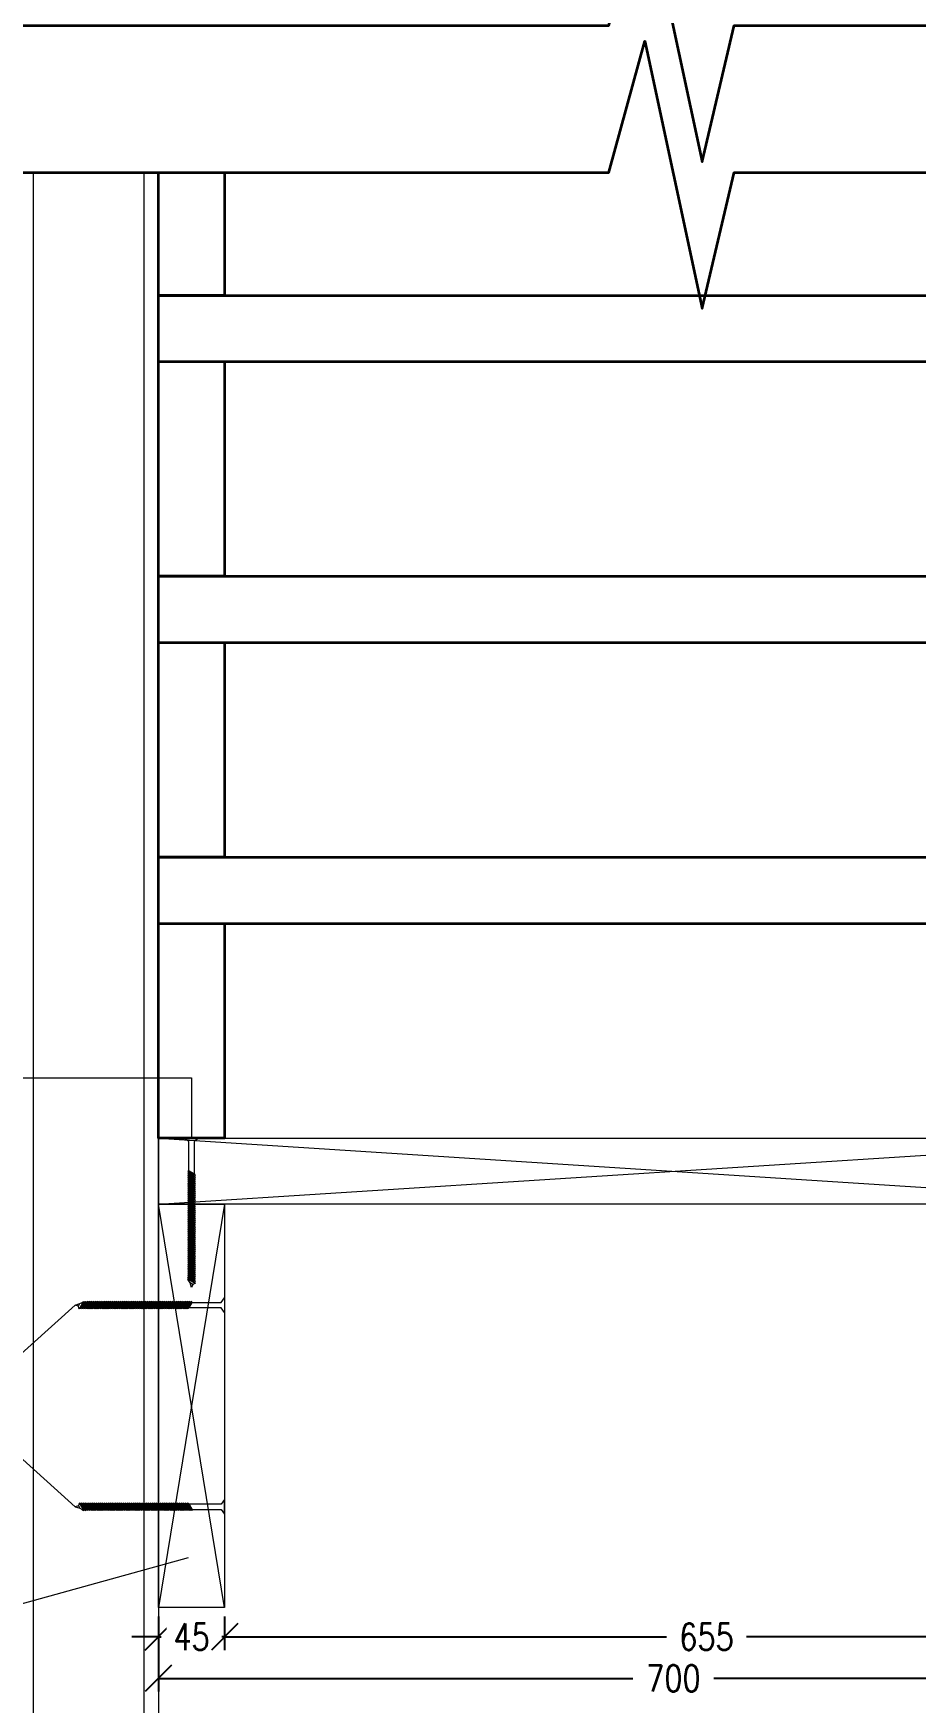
# Model space of a CAD drawing. Header units: metres. Extents: x -2 to 690, y -116 to 73.
# Drawn here: x 223.504 to 224.103, y 53.883 to 55.018 of the extents above; entities that cross this region are included whole.
import ezdxf

# ---------------------------------------------------------------- set-up
doc = ezdxf.new("R2010")
doc.units = ezdxf.units.M
doc.header["$LTSCALE"] = 5
doc.header["$MEASUREMENT"] = 0
doc.layers.get('0').update_dxf_attribs({"color": 30})
doc.layers.get('DEFPOINTS').update_dxf_attribs({"color": 210})
for name, color, linetype, lineweight in [('A-ANNO-DIMS', 3, 'Continuous', 18), ('A-ANNO-SYMB', 3, 'Continuous', 18), ('A-DETL-MBND', 3, 'Continuous', 18), ('A-ELEV-MBE1', 7, 'Continuous', 35), ('A-FURN', 8, 'Continuous', 18)]:
    doc.layers.add(name, color=color, linetype=linetype, lineweight=lineweight)
doc.styles.add('E-ROMANS', font='romans.shx', dxfattribs={"width": 0.8})
doc.dimstyles.new('E-0010_TICK_18', dxfattribs={"dimscale": 0.001, "dimtxt": 18, "dimasz": 18, "dimexe": 9, "dimexo": 6, "dimgap": 9, "dimtad": 0, "dimdec": 0, "dimlfac": 1000, "dimzin": 0, "dimdsep": 46, "dimtxsty": 'E-ROMANS', "dimblk": 'OBLIQUE', "dimcen": 9, "dimclrd": 256, "dimclre": 256, "dimclrt": 256, "dimadec": 0, "dimazin": 0, "dimtfac": 1, "dimtdec": 0, "dimtmove": 1, "dimatfit": 3, "dimldrblk": 'OPEN90', "dimfxl": 1, "dimtfill": 1, "dimtolj": 1, "dimtzin": 0, "dimarcsym": 0})

# ---------------------------------------------------------------- blocks, each defined once
blk = doc.blocks.new('_Oblique')
at = {"color": 0, "linetype": 'ByBlock', "lineweight": -2}
blk.add_line((-0.5, -0.5), (0.5, 0.5), dxfattribs=at)
blk = doc.blocks.new('*D1644')
at = {"layer": 'A-ANNO-DIMS', "lineweight": -2, "transparency": 16777216}
for p, q in [((223.5885, 53.9416), (223.5885, 53.9187)), ((223.6335, 53.9416), (223.6335, 53.9187)), ((223.5885, 53.9277), (223.5705, 53.9277)), ((223.5885, 53.9277), (223.5904, 53.9277)), ((223.6335, 53.9277), (223.6317, 53.9277)), ((223.6335, 53.9277), (223.6515, 53.9277))]:
    blk.add_line(p, q, dxfattribs=at)
at = {"layer": 'DEFPOINTS', "color": 0, "transparency": 16777216}
for p in [(223.5885, 53.9476), (223.6335, 53.9476)]:
    blk.add_point(p, dxfattribs=at)
at = {"layer": 'A-ANNO-DIMS', "lineweight": -2, "transparency": 16777216, "xscale": 0.018, "yscale": 0.018, "zscale": 0.018}
blk.add_blockref('_Oblique', (223.5885, 53.9277), dxfattribs=at)
at = {"layer": 'A-ANNO-DIMS', "lineweight": -2, "transparency": 16777216, "xscale": 0.018, "yscale": 0.018, "zscale": 0.018, "rotation": 180}
blk.add_blockref('_Oblique', (223.6335, 53.9277), dxfattribs=at)
at = {"layer": 'A-ANNO-DIMS', "transparency": 16777216, "insert": (223.611, 53.9277), "char_height": 0.018, "attachment_point": 5, "style": 'E-ROMANS', "bg_fill": 3, "box_fill_scale": 1.25, "bg_fill_color": 256, "bg_fill_true_color": 13158600, "bg_fill_transparency": 0}
blk.add_mtext('\\A1;45', dxfattribs=at)
at = {"layer": 'DEFPOINTS', "color": 0, "transparency": 16777216}
blk.add_point((223.6335, 53.9277), dxfattribs=at)
blk = doc.blocks.new('_Open90')
at = {"color": 0, "linetype": 'ByBlock', "lineweight": -2}
for p, q in [((0, 0), (-1, 0)), ((-0.5, 0.5), (0, 0)), ((0, 0), (-0.5, -0.5))]:
    blk.add_line(p, q, dxfattribs=at)
blk = doc.blocks.new('*D1645')
at = {"layer": 'A-ANNO-DIMS', "lineweight": -2, "transparency": 16777216}
for p, q in [((224.2885, 54.1036), (224.2885, 53.9187)), ((223.6335, 53.9416), (223.6335, 53.9187)), ((223.6335, 53.9277), (223.9339, 53.9277)), ((224.2885, 53.9277), (223.9882, 53.9277))]:
    blk.add_line(p, q, dxfattribs=at)
at = {"layer": 'DEFPOINTS', "color": 0, "transparency": 16777216}
for p in [(224.2885, 54.1096), (223.6335, 53.9476), (224.2885, 53.9277)]:
    blk.add_point(p, dxfattribs=at)
at = {"layer": 'A-ANNO-DIMS', "lineweight": -2, "transparency": 16777216, "xscale": 0.018, "yscale": 0.018, "zscale": 0.018, "rotation": 180}
blk.add_blockref('_Oblique', (223.6335, 53.9277), dxfattribs=at)
at = {"layer": 'A-ANNO-DIMS', "lineweight": -2, "transparency": 16777216, "xscale": 0.018, "yscale": 0.018, "zscale": 0.018}
blk.add_blockref('_Oblique', (224.2885, 53.9277), dxfattribs=at)
at = {"layer": 'A-ANNO-DIMS', "transparency": 16777216, "insert": (223.961, 53.9277), "char_height": 0.018, "attachment_point": 5, "style": 'E-ROMANS', "bg_fill": 3, "box_fill_scale": 1.25, "bg_fill_color": 256, "bg_fill_true_color": 13158600, "bg_fill_transparency": 0}
blk.add_mtext('\\A1;655', dxfattribs=at)
blk = doc.blocks.new('*D1614')
at = {"layer": 'A-ANNO-DIMS', "lineweight": -2, "transparency": 16777216}
for p, q in [((224.2885, 54.1036), (224.2885, 53.8905)), ((223.5885, 53.9416), (223.5885, 53.8905)), ((223.5885, 53.8995), (223.911, 53.8995)), ((224.2885, 53.8995), (223.966, 53.8995))]:
    blk.add_line(p, q, dxfattribs=at)
at = {"layer": 'DEFPOINTS', "color": 0, "transparency": 16777216}
for p in [(224.2885, 54.1096), (223.5885, 53.9476), (223.5885, 53.8995)]:
    blk.add_point(p, dxfattribs=at)
at = {"layer": 'A-ANNO-DIMS', "lineweight": -2, "transparency": 16777216, "xscale": 0.018, "yscale": 0.018, "zscale": 0.018, "rotation": 180}
blk.add_blockref('_Oblique', (223.5885, 53.8995), dxfattribs=at)
at = {"layer": 'A-ANNO-DIMS', "lineweight": -2, "transparency": 16777216, "xscale": 0.018, "yscale": 0.018, "zscale": 0.018}
blk.add_blockref('_Oblique', (224.2885, 53.8995), dxfattribs=at)
at = {"layer": 'A-ANNO-DIMS', "transparency": 16777216, "insert": (223.9385, 53.8995), "char_height": 0.018, "attachment_point": 5, "style": 'E-ROMANS', "bg_fill": 3, "box_fill_scale": 1.25, "bg_fill_color": 256, "bg_fill_true_color": 13158600, "bg_fill_transparency": 0}
blk.add_mtext('\\A1;700', dxfattribs=at)

msp = doc.modelspace()

# ---------------------------------------------------------------- linework, layer by layer
at = {"layer": 'A-ANNO-SYMB'}
for p, q in [((223.5885, 54.2218), (224.2885, 54.2668)), ((223.5885, 54.2668), (224.2885, 54.2218)), ((223.6335, 53.9476), (223.5885, 54.2218)), ((223.6335, 54.2218), (223.5885, 53.9476))]:
    msp.add_line(p, q, dxfattribs=at)
for points in [[(223.5035, 53.788), (223.5035, 54.9234)], [(223.5785, 54.9234), (223.5785, 53.788)], [(223.3218, 54.3077), (223.611, 54.3077), (223.611, 54.2668)], [(223.3225, 54.0847), (223.4558, 54.0847), (223.5319, 54.1532)], [(223.3225, 54.0847), (223.4558, 54.0847), (223.5319, 54.0162)]]:
    msp.add_lwpolyline(points, dxfattribs=at)
for points in [[(224.2885, 54.2218), (223.5885, 54.2218), (223.5885, 54.2668), (224.2885, 54.2668)], [(223.6335, 53.9476), (223.5885, 53.9476), (223.5885, 54.2218), (223.6335, 54.2218)]]:
    msp.add_lwpolyline(points, close=True, dxfattribs=at)
at = {"layer": 'A-DETL-MBND'}
msp.add_lwpolyline([(223.5785, 54.9234), (223.5785, 53.788)], dxfattribs=at)
at = {"layer": 'A-ELEV-MBE1'}
for p, q in [((223.5885, 54.8398), (224.2885, 54.8398)), ((223.5885, 54.7948), (224.2885, 54.7948)), ((223.5885, 54.6488), (224.2885, 54.6488)), ((223.5885, 54.6038), (224.2885, 54.6038)), ((223.5885, 54.4578), (224.2885, 54.4578)), ((223.5885, 54.4128), (224.2885, 54.4128))]:
    msp.add_line(p, q, dxfattribs=at)
for points in [[(223.406, 55.0232), (223.8947, 55.0232), (223.9191, 55.1124), (223.958, 54.9306), (223.9798, 55.0232), (224.5416, 55.0232)], [(223.406, 54.9234), (223.8947, 54.9234), (223.9191, 55.0127), (223.958, 54.8308), (223.9798, 54.9234), (224.5416, 54.9234)], [(223.6335, 54.9234), (223.6335, 54.8398), (223.5885, 54.8398), (223.5885, 54.9234)], [(223.6335, 54.7948), (223.6335, 54.6488), (223.5885, 54.6488), (223.5885, 54.8398)], [(223.6335, 54.6038), (223.6335, 54.4578), (223.5885, 54.4578), (223.5885, 54.6488)], [(223.6335, 54.4128), (223.6335, 54.2668), (223.5885, 54.2668), (223.5885, 54.4578)]]:
    msp.add_lwpolyline(points, dxfattribs=at)
at = {"layer": 'A-FURN'}
for points in [[(223.6092, 54.2446), (223.6092, 54.2644), (223.6061, 54.2668), (223.6159, 54.2668), (223.6129, 54.2644), (223.6129, 54.2425), (223.6135, 54.2414), (223.6129, 54.2411), (223.6135, 54.24), (223.6129, 54.2397), (223.6135, 54.2386), (223.6129, 54.2383), (223.6135, 54.2372), (223.6129, 54.2368), (223.6135, 54.2358), (223.6129, 54.2354), (223.6135, 54.2344), (223.6129, 54.234), (223.6135, 54.233), (223.6129, 54.2326), (223.6135, 54.2316), (223.6129, 54.2312), (223.6135, 54.2301), (223.6129, 54.2298), (223.6135, 54.2287), (223.6129, 54.2284), (223.6135, 54.2273), (223.6129, 54.227), (223.6135, 54.2259), (223.6129, 54.2256), (223.6135, 54.2245), (223.6129, 54.2241), (223.6135, 54.2231), (223.6129, 54.2227), (223.6135, 54.2217), (223.6129, 54.2213), (223.6135, 54.2203), (223.6129, 54.2199), (223.6135, 54.2189), (223.6129, 54.2185), (223.6135, 54.2174), (223.6129, 54.2171), (223.6135, 54.216), (223.6129, 54.2157), (223.6135, 54.2146), (223.6129, 54.2143), (223.6135, 54.2132), (223.6129, 54.2129), (223.6135, 54.2118), (223.6129, 54.2114), (223.6135, 54.2104), (223.6129, 54.21), (223.6135, 54.209), (223.6129, 54.2086), (223.6135, 54.2076), (223.6129, 54.2072), (223.6135, 54.2061), (223.6129, 54.2058), (223.6135, 54.2047), (223.6129, 54.2044), (223.6135, 54.2033), (223.6129, 54.203), (223.6135, 54.2019), (223.6129, 54.2016), (223.6135, 54.2005), (223.6129, 54.2002), (223.6135, 54.1991), (223.6129, 54.1987), (223.6135, 54.1977), (223.6129, 54.1973), (223.6135, 54.1963), (223.6129, 54.1959), (223.6135, 54.1949), (223.6129, 54.1945), (223.6135, 54.1934), (223.6129, 54.1931), (223.6135, 54.192), (223.6129, 54.1917), (223.6135, 54.1906), (223.6129, 54.1903), (223.6135, 54.1892), (223.6129, 54.1889), (223.6135, 54.1878), (223.6129, 54.1874), (223.6135, 54.1864), (223.6129, 54.186), (223.6135, 54.185), (223.6129, 54.1846), (223.6135, 54.1836), (223.6129, 54.1832), (223.6135, 54.1822), (223.6129, 54.1818), (223.6135, 54.1807), (223.6129, 54.1804), (223.6135, 54.1793), (223.6129, 54.179), (223.6135, 54.1779), (223.6129, 54.1776), (223.6135, 54.1765), (223.6129, 54.1762), (223.6135, 54.1751), (223.6129, 54.1747), (223.6135, 54.1737), (223.6129, 54.1733), (223.6135, 54.1723), (223.6129, 54.1719), (223.6135, 54.1709), (223.6129, 54.1705), (223.6135, 54.1694), (223.6129, 54.1691), (223.6135, 54.168), (223.6129, 54.1677), (223.6118, 54.1673), (223.611, 54.1652), (223.61, 54.1685), (223.6092, 54.1698), (223.6086, 54.1709), (223.6092, 54.1712), (223.6086, 54.1723), (223.6092, 54.1726)], [(223.6092, 54.2446), (223.6086, 54.2443), (223.6092, 54.2432)], [(223.6135, 54.2414), (223.6086, 54.2443)], [(223.6092, 54.2432), (223.6086, 54.2429), (223.6092, 54.2418)], [(223.6135, 54.24), (223.6086, 54.2429)], [(223.6092, 54.2418), (223.6086, 54.2414), (223.6092, 54.2404)], [(223.6135, 54.2386), (223.6086, 54.2414)], [(223.6092, 54.2404), (223.6086, 54.24), (223.6092, 54.239)], [(223.6135, 54.2372), (223.6086, 54.24)], [(223.6092, 54.239), (223.6086, 54.2386), (223.6092, 54.2376)], [(223.6129, 54.2425), (223.6092, 54.2446)], [(223.6129, 54.2411), (223.6092, 54.2432)], [(223.6129, 54.2397), (223.6092, 54.2418)], [(223.6129, 54.2383), (223.6092, 54.2404)], [(223.6129, 54.2368), (223.6092, 54.239)], [(223.6135, 54.2358), (223.6086, 54.2386)], [(223.6092, 54.2376), (223.6086, 54.2372), (223.6092, 54.2361)], [(223.6135, 54.2344), (223.6086, 54.2372)], [(223.6092, 54.2361), (223.6086, 54.2358), (223.6092, 54.2347)], [(223.6135, 54.233), (223.6086, 54.2358)], [(223.6092, 54.2347), (223.6086, 54.2344), (223.6092, 54.2333)], [(223.6135, 54.2316), (223.6086, 54.2344)], [(223.6092, 54.2333), (223.6086, 54.233), (223.6092, 54.2319)], [(223.6135, 54.2301), (223.6086, 54.233)], [(223.6092, 54.2319), (223.6086, 54.2316), (223.6092, 54.2305)], [(223.6135, 54.2287), (223.6086, 54.2316)], [(223.6092, 54.2305), (223.6086, 54.2301), (223.6092, 54.2291)], [(223.6135, 54.2273), (223.6086, 54.2301)], [(223.6092, 54.2291), (223.6086, 54.2287), (223.6092, 54.2277)], [(223.6135, 54.2259), (223.6086, 54.2287)], [(223.6092, 54.2277), (223.6086, 54.2273), (223.6092, 54.2263)], [(223.6129, 54.2354), (223.6092, 54.2376)], [(223.6129, 54.234), (223.6092, 54.2361)], [(223.6129, 54.2326), (223.6092, 54.2347)], [(223.6129, 54.2312), (223.6092, 54.2333)], [(223.6129, 54.2298), (223.6092, 54.2319)], [(223.6129, 54.2284), (223.6092, 54.2305)], [(223.6129, 54.227), (223.6092, 54.2291)], [(223.6129, 54.2256), (223.6092, 54.2277)], [(223.6135, 54.2245), (223.6086, 54.2273)], [(223.6092, 54.2263), (223.6086, 54.2259), (223.6092, 54.2249)], [(223.6135, 54.2231), (223.6086, 54.2259)], [(223.6092, 54.2249), (223.6086, 54.2245), (223.6092, 54.2234)], [(223.6135, 54.2217), (223.6086, 54.2245)], [(223.6092, 54.2234), (223.6086, 54.2231), (223.6092, 54.222)], [(223.6135, 54.2203), (223.6086, 54.2231)], [(223.6092, 54.222), (223.6086, 54.2217), (223.6092, 54.2206)], [(223.6135, 54.2189), (223.6086, 54.2217)], [(223.6092, 54.2206), (223.6086, 54.2203), (223.6092, 54.2192)], [(223.6135, 54.2174), (223.6086, 54.2203)], [(223.6092, 54.2192), (223.6086, 54.2189), (223.6092, 54.2178)], [(223.6135, 54.216), (223.6086, 54.2189)], [(223.6092, 54.2178), (223.6086, 54.2174), (223.6092, 54.2164)], [(223.6135, 54.2146), (223.6086, 54.2174)], [(223.6092, 54.2164), (223.6086, 54.216), (223.6092, 54.215)], [(223.6135, 54.2132), (223.6086, 54.216)], [(223.6129, 54.2241), (223.6092, 54.2263)], [(223.6129, 54.2227), (223.6092, 54.2249)], [(223.6129, 54.2213), (223.6092, 54.2234)], [(223.6129, 54.2199), (223.6092, 54.222)], [(223.6129, 54.2185), (223.6092, 54.2206)], [(223.6129, 54.2171), (223.6092, 54.2192)], [(223.6129, 54.2157), (223.6092, 54.2178)], [(223.6129, 54.2143), (223.6092, 54.2164)], [(223.6092, 54.215), (223.6086, 54.2146), (223.6092, 54.2136)], [(223.6135, 54.2118), (223.6086, 54.2146)], [(223.6092, 54.2136), (223.6086, 54.2132), (223.6092, 54.2121)], [(223.6135, 54.2104), (223.6086, 54.2132)], [(223.6092, 54.2122), (223.6086, 54.2118), (223.6092, 54.2107)], [(223.6135, 54.209), (223.6086, 54.2118)], [(223.6092, 54.2107), (223.6086, 54.2104), (223.6092, 54.2093)], [(223.6135, 54.2076), (223.6086, 54.2104)], [(223.6092, 54.2093), (223.6086, 54.209), (223.6092, 54.2079)], [(223.6135, 54.2061), (223.6086, 54.209)], [(223.6092, 54.2079), (223.6086, 54.2076), (223.6092, 54.2065)], [(223.6135, 54.2047), (223.6086, 54.2076)], [(223.6092, 54.2065), (223.6086, 54.2062), (223.6092, 54.2051)], [(223.6135, 54.2033), (223.6086, 54.2062)], [(223.6092, 54.2051), (223.6086, 54.2047), (223.6092, 54.2037)], [(223.6135, 54.2019), (223.6086, 54.2047)], [(223.6129, 54.2129), (223.6092, 54.215)], [(223.6129, 54.2114), (223.6092, 54.2136)], [(223.6129, 54.21), (223.6092, 54.2121)], [(223.6129, 54.2086), (223.6092, 54.2107)], [(223.6129, 54.2072), (223.6092, 54.2093)], [(223.6129, 54.2058), (223.6092, 54.2079)], [(223.6129, 54.2044), (223.6092, 54.2065)], [(223.6129, 54.203), (223.6092, 54.2051)], [(223.6092, 54.2037), (223.6086, 54.2033), (223.6092, 54.2023)], [(223.6135, 54.2005), (223.6086, 54.2033)], [(223.6092, 54.2023), (223.6086, 54.2019), (223.6092, 54.2009)], [(223.6135, 54.1991), (223.6086, 54.2019)], [(223.6092, 54.2009), (223.6086, 54.2005), (223.6092, 54.1994)], [(223.6135, 54.1977), (223.6086, 54.2005)], [(223.6092, 54.1995), (223.6086, 54.1991), (223.6092, 54.198)], [(223.6135, 54.1963), (223.6086, 54.1991)], [(223.6092, 54.198), (223.6086, 54.1977), (223.6092, 54.1966)], [(223.6135, 54.1949), (223.6086, 54.1977)], [(223.6092, 54.1966), (223.6086, 54.1963), (223.6092, 54.1952)], [(223.6135, 54.1934), (223.6086, 54.1963)], [(223.6092, 54.1952), (223.6086, 54.1949), (223.6092, 54.1938)], [(223.6135, 54.192), (223.6086, 54.1949)], [(223.6092, 54.1938), (223.6086, 54.1935), (223.6092, 54.1924)], [(223.6135, 54.1906), (223.6086, 54.1935)], [(223.6129, 54.2016), (223.6092, 54.2037)], [(223.6129, 54.2002), (223.6092, 54.2023)], [(223.6129, 54.1987), (223.6092, 54.2009)], [(223.6129, 54.1973), (223.6092, 54.1994)], [(223.6129, 54.1959), (223.6092, 54.198)], [(223.6129, 54.1945), (223.6092, 54.1966)], [(223.6129, 54.1931), (223.6092, 54.1952)], [(223.6129, 54.1917), (223.6092, 54.1938)], [(223.6092, 54.1924), (223.6086, 54.192), (223.6092, 54.191)], [(223.6135, 54.1892), (223.6086, 54.192)], [(223.6092, 54.191), (223.6086, 54.1906), (223.6092, 54.1896)], [(223.6135, 54.1878), (223.6086, 54.1906)], [(223.6092, 54.1896), (223.6086, 54.1892), (223.6092, 54.1882)], [(223.6135, 54.1864), (223.6086, 54.1892)], [(223.6092, 54.1882), (223.6086, 54.1878), (223.6092, 54.1867)], [(223.6135, 54.185), (223.6086, 54.1878)], [(223.6092, 54.1867), (223.6086, 54.1864), (223.6092, 54.1853)], [(223.6135, 54.1836), (223.6086, 54.1864)], [(223.6092, 54.1853), (223.6086, 54.185), (223.6092, 54.1839)], [(223.6135, 54.1822), (223.6086, 54.185)], [(223.6092, 54.1839), (223.6086, 54.1836), (223.6092, 54.1825)], [(223.6135, 54.1807), (223.6086, 54.1836)], [(223.6092, 54.1825), (223.6086, 54.1822), (223.6092, 54.1811)], [(223.6135, 54.1793), (223.6086, 54.1822)], [(223.6129, 54.1903), (223.6092, 54.1924)], [(223.6129, 54.1889), (223.6092, 54.191)], [(223.6129, 54.1874), (223.6092, 54.1896)], [(223.6129, 54.186), (223.6092, 54.1882)], [(223.6129, 54.1846), (223.6092, 54.1867)], [(223.6129, 54.1832), (223.6092, 54.1853)], [(223.6129, 54.1818), (223.6092, 54.1839)], [(223.6129, 54.1804), (223.6092, 54.1825)], [(223.6092, 54.1811), (223.6086, 54.1807), (223.6092, 54.1797)], [(223.6135, 54.1779), (223.6086, 54.1807)], [(223.6092, 54.1797), (223.6086, 54.1793), (223.6092, 54.1783)], [(223.6135, 54.1765), (223.6086, 54.1793)], [(223.6092, 54.1783), (223.6086, 54.1779), (223.6092, 54.1769)], [(223.6135, 54.1751), (223.6086, 54.1779)], [(223.6092, 54.1769), (223.6086, 54.1765), (223.6092, 54.1755)], [(223.6135, 54.1737), (223.6086, 54.1765)], [(223.6092, 54.1755), (223.6086, 54.1751), (223.6092, 54.174)], [(223.6135, 54.1723), (223.6086, 54.1751)], [(223.6092, 54.174), (223.6086, 54.1737), (223.6092, 54.1726)], [(223.6135, 54.1709), (223.6086, 54.1737)], [(223.6135, 54.1694), (223.6086, 54.1723)], [(223.6135, 54.168), (223.6086, 54.1709)], [(223.6129, 54.179), (223.6092, 54.1811)], [(223.6129, 54.1776), (223.6092, 54.1797)], [(223.6129, 54.1762), (223.6092, 54.1783)], [(223.6129, 54.1747), (223.6092, 54.1769)], [(223.6129, 54.1733), (223.6092, 54.1755)], [(223.6129, 54.1719), (223.6092, 54.174)], [(223.6129, 54.1705), (223.6092, 54.1726)], [(223.6129, 54.1691), (223.6092, 54.1712)], [(223.6118, 54.1673), (223.61, 54.1685)], [(223.6114, 54.1551), (223.6311, 54.1551), (223.6335, 54.1581), (223.6335, 54.1483), (223.6311, 54.1514), (223.6093, 54.1514), (223.6082, 54.1508), (223.6079, 54.1514), (223.6068, 54.1508), (223.6064, 54.1514), (223.6054, 54.1508), (223.605, 54.1514), (223.604, 54.1508), (223.6036, 54.1514), (223.6026, 54.1508), (223.6022, 54.1514), (223.6012, 54.1508), (223.6008, 54.1514), (223.5997, 54.1508), (223.5994, 54.1514), (223.5983, 54.1508), (223.598, 54.1514), (223.5969, 54.1508), (223.5966, 54.1514), (223.5955, 54.1508), (223.5952, 54.1514), (223.5941, 54.1508), (223.5937, 54.1514), (223.5927, 54.1508), (223.5923, 54.1514), (223.5913, 54.1508), (223.5909, 54.1514), (223.5899, 54.1508), (223.5895, 54.1514), (223.5884, 54.1508), (223.5881, 54.1514), (223.587, 54.1508), (223.5867, 54.1514), (223.5856, 54.1508), (223.5853, 54.1514), (223.5842, 54.1508), (223.5839, 54.1514), (223.5828, 54.1508), (223.5825, 54.1514), (223.5814, 54.1508), (223.581, 54.1514), (223.58, 54.1508), (223.5796, 54.1514), (223.5786, 54.1508), (223.5782, 54.1514), (223.5772, 54.1508), (223.5768, 54.1514), (223.5757, 54.1508), (223.5754, 54.1514), (223.5743, 54.1508), (223.574, 54.1514), (223.5729, 54.1508), (223.5726, 54.1514), (223.5715, 54.1508), (223.5712, 54.1514), (223.5701, 54.1508), (223.5697, 54.1514), (223.5687, 54.1508), (223.5683, 54.1514), (223.5673, 54.1508), (223.5669, 54.1514), (223.5659, 54.1508), (223.5655, 54.1514), (223.5645, 54.1508), (223.5641, 54.1514), (223.563, 54.1508), (223.5627, 54.1514), (223.5616, 54.1508), (223.5613, 54.1514), (223.5602, 54.1508), (223.5599, 54.1514), (223.5588, 54.1508), (223.5585, 54.1514), (223.5574, 54.1508), (223.557, 54.1514), (223.556, 54.1508), (223.5556, 54.1514), (223.5546, 54.1508), (223.5542, 54.1514), (223.5532, 54.1508), (223.5528, 54.1514), (223.5518, 54.1508), (223.5514, 54.1514), (223.5503, 54.1508), (223.55, 54.1514), (223.5489, 54.1508), (223.5486, 54.1514), (223.5475, 54.1508), (223.5472, 54.1514), (223.5461, 54.1508), (223.5458, 54.1514), (223.5447, 54.1508), (223.5443, 54.1514), (223.5433, 54.1508), (223.5429, 54.1514), (223.5419, 54.1508), (223.5415, 54.1514), (223.5405, 54.1508), (223.5401, 54.1514), (223.539, 54.1508), (223.5387, 54.1514), (223.5376, 54.1508), (223.5373, 54.1514), (223.5362, 54.1508), (223.5359, 54.1514), (223.5348, 54.1508), (223.5345, 54.1514), (223.5341, 54.1525), (223.5319, 54.1532), (223.5352, 54.1543), (223.5366, 54.1551), (223.5376, 54.1557), (223.538, 54.1551), (223.5391, 54.1557), (223.5394, 54.1551)], [(223.5341, 54.1525), (223.5352, 54.1543)], [(223.5348, 54.1508), (223.5376, 54.1557)], [(223.5359, 54.1514), (223.538, 54.1551)], [(223.5362, 54.1508), (223.5391, 54.1557)], [(223.5373, 54.1514), (223.5394, 54.1551)], [(223.5376, 54.1508), (223.5405, 54.1557)], [(223.5387, 54.1514), (223.5408, 54.1551)], [(223.539, 54.1508), (223.5419, 54.1557)], [(223.5408, 54.1551), (223.5405, 54.1557), (223.5394, 54.1551)], [(223.5401, 54.1514), (223.5422, 54.1551)], [(223.5405, 54.1508), (223.5433, 54.1557)], [(223.5422, 54.1551), (223.5419, 54.1557), (223.5408, 54.1551)], [(223.5415, 54.1514), (223.5436, 54.1551)], [(223.5419, 54.1508), (223.5447, 54.1557)], [(223.5436, 54.1551), (223.5433, 54.1557), (223.5422, 54.1551)], [(223.5429, 54.1514), (223.545, 54.1551)], [(223.5433, 54.1508), (223.5461, 54.1557)], [(223.5451, 54.1551), (223.5447, 54.1557), (223.5436, 54.1551)], [(223.5443, 54.1514), (223.5465, 54.1551)], [(223.5447, 54.1508), (223.5475, 54.1557)], [(223.5465, 54.1551), (223.5461, 54.1557), (223.545, 54.1551)], [(223.5458, 54.1514), (223.5479, 54.1551)], [(223.5461, 54.1508), (223.5489, 54.1557)], [(223.5479, 54.1551), (223.5475, 54.1557), (223.5465, 54.1551)], [(223.5472, 54.1514), (223.5493, 54.1551)], [(223.5475, 54.1508), (223.5503, 54.1557)], [(223.5493, 54.1551), (223.5489, 54.1557), (223.5479, 54.1551)], [(223.5486, 54.1514), (223.5507, 54.1551)], [(223.5489, 54.1508), (223.5518, 54.1557)], [(223.5507, 54.1551), (223.5503, 54.1557), (223.5493, 54.1551)], [(223.55, 54.1514), (223.5521, 54.1551)], [(223.5503, 54.1508), (223.5532, 54.1557)], [(223.5521, 54.1551), (223.5518, 54.1557), (223.5507, 54.1551)], [(223.5514, 54.1514), (223.5535, 54.1551)], [(223.5518, 54.1508), (223.5546, 54.1557)], [(223.5535, 54.1551), (223.5532, 54.1557), (223.5521, 54.1551)], [(223.5528, 54.1514), (223.5549, 54.1551)], [(223.5532, 54.1508), (223.556, 54.1557)], [(223.5549, 54.1551), (223.5546, 54.1557), (223.5535, 54.1551)], [(223.5542, 54.1514), (223.5563, 54.1551)], [(223.5546, 54.1508), (223.5574, 54.1557)], [(223.5563, 54.1551), (223.556, 54.1557), (223.5549, 54.1551)], [(223.5556, 54.1514), (223.5578, 54.1551)], [(223.556, 54.1508), (223.5588, 54.1557)], [(223.5578, 54.1551), (223.5574, 54.1557), (223.5563, 54.1551)], [(223.557, 54.1514), (223.5592, 54.1551)], [(223.5574, 54.1508), (223.5602, 54.1557)], [(223.5592, 54.1551), (223.5588, 54.1557), (223.5578, 54.1551)], [(223.5585, 54.1514), (223.5606, 54.1551)], [(223.5588, 54.1508), (223.5616, 54.1557)], [(223.5606, 54.1551), (223.5602, 54.1557), (223.5592, 54.1551)], [(223.5599, 54.1514), (223.562, 54.1551)], [(223.5602, 54.1508), (223.563, 54.1557)], [(223.562, 54.1551), (223.5616, 54.1557), (223.5606, 54.1551)], [(223.5613, 54.1514), (223.5634, 54.1551)], [(223.5616, 54.1508), (223.5645, 54.1557)], [(223.5634, 54.1551), (223.563, 54.1557), (223.562, 54.1551)], [(223.5627, 54.1514), (223.5648, 54.1551)], [(223.563, 54.1508), (223.5659, 54.1557)], [(223.5648, 54.1551), (223.5645, 54.1557), (223.5634, 54.1551)], [(223.5641, 54.1514), (223.5662, 54.1551)], [(223.5645, 54.1508), (223.5673, 54.1557)], [(223.5662, 54.1551), (223.5659, 54.1557), (223.5648, 54.1551)], [(223.5655, 54.1514), (223.5676, 54.1551)], [(223.5659, 54.1508), (223.5687, 54.1557)], [(223.5676, 54.1551), (223.5673, 54.1557), (223.5662, 54.1551)], [(223.5669, 54.1514), (223.569, 54.1551)], [(223.5673, 54.1508), (223.5701, 54.1557)], [(223.569, 54.1551), (223.5687, 54.1557), (223.5676, 54.1551)], [(223.5683, 54.1514), (223.5705, 54.1551)], [(223.5687, 54.1508), (223.5715, 54.1557)], [(223.5705, 54.1551), (223.5701, 54.1557), (223.569, 54.1551)], [(223.5697, 54.1514), (223.5719, 54.1551)], [(223.5701, 54.1508), (223.5729, 54.1557)], [(223.5719, 54.1551), (223.5715, 54.1557), (223.5705, 54.1551)], [(223.5712, 54.1514), (223.5733, 54.1551)], [(223.5715, 54.1508), (223.5743, 54.1557)], [(223.5733, 54.1551), (223.5729, 54.1557), (223.5719, 54.1551)], [(223.5726, 54.1514), (223.5747, 54.1551)], [(223.5729, 54.1508), (223.5758, 54.1557)], [(223.5747, 54.1551), (223.5743, 54.1557), (223.5733, 54.1551)], [(223.574, 54.1514), (223.5761, 54.1551)], [(223.5743, 54.1508), (223.5772, 54.1557)], [(223.5761, 54.1551), (223.5758, 54.1557), (223.5747, 54.1551)], [(223.5754, 54.1514), (223.5775, 54.1551)], [(223.5757, 54.1508), (223.5786, 54.1557)], [(223.5775, 54.1551), (223.5772, 54.1557), (223.5761, 54.1551)], [(223.5768, 54.1514), (223.5789, 54.1551)], [(223.5772, 54.1508), (223.58, 54.1557)], [(223.5789, 54.1551), (223.5786, 54.1557), (223.5775, 54.1551)], [(223.5782, 54.1514), (223.5803, 54.1551)], [(223.5786, 54.1508), (223.5814, 54.1557)], [(223.5803, 54.1551), (223.58, 54.1557), (223.5789, 54.1551)], [(223.5796, 54.1514), (223.5817, 54.1551)], [(223.58, 54.1508), (223.5828, 54.1557)], [(223.5818, 54.1551), (223.5814, 54.1557), (223.5803, 54.1551)], [(223.581, 54.1514), (223.5832, 54.1551)], [(223.5814, 54.1508), (223.5842, 54.1557)], [(223.5832, 54.1551), (223.5828, 54.1557), (223.5817, 54.1551)], [(223.5825, 54.1514), (223.5846, 54.1551)], [(223.5828, 54.1508), (223.5856, 54.1557)], [(223.5846, 54.1551), (223.5842, 54.1557), (223.5832, 54.1551)], [(223.5839, 54.1514), (223.586, 54.1551)], [(223.5842, 54.1508), (223.587, 54.1557)], [(223.586, 54.1551), (223.5856, 54.1557), (223.5846, 54.1551)], [(223.5853, 54.1514), (223.5874, 54.1551)], [(223.5856, 54.1508), (223.5885, 54.1557)], [(223.5874, 54.1551), (223.587, 54.1557), (223.586, 54.1551)], [(223.5867, 54.1514), (223.5888, 54.1551)], [(223.587, 54.1508), (223.5899, 54.1557)], [(223.5888, 54.1551), (223.5885, 54.1557), (223.5874, 54.1551)], [(223.5881, 54.1514), (223.5902, 54.1551)], [(223.5884, 54.1508), (223.5913, 54.1557)], [(223.5902, 54.1551), (223.5899, 54.1557), (223.5888, 54.1551)], [(223.5895, 54.1514), (223.5916, 54.1551)], [(223.5899, 54.1508), (223.5927, 54.1557)], [(223.5916, 54.1551), (223.5913, 54.1557), (223.5902, 54.1551)], [(223.5909, 54.1514), (223.593, 54.1551)], [(223.5913, 54.1508), (223.5941, 54.1557)], [(223.593, 54.1551), (223.5927, 54.1557), (223.5916, 54.1551)], [(223.5923, 54.1514), (223.5945, 54.1551)], [(223.5927, 54.1508), (223.5955, 54.1557)], [(223.5945, 54.1551), (223.5941, 54.1557), (223.593, 54.1551)], [(223.5937, 54.1514), (223.5959, 54.1551)], [(223.5941, 54.1508), (223.5969, 54.1557)], [(223.5959, 54.1551), (223.5955, 54.1557), (223.5945, 54.1551)], [(223.5952, 54.1514), (223.5973, 54.1551)], [(223.5955, 54.1508), (223.5983, 54.1557)], [(223.5973, 54.1551), (223.5969, 54.1557), (223.5959, 54.1551)], [(223.5966, 54.1514), (223.5987, 54.1551)], [(223.5969, 54.1508), (223.5997, 54.1557)], [(223.5987, 54.1551), (223.5983, 54.1557), (223.5973, 54.1551)], [(223.598, 54.1514), (223.6001, 54.1551)], [(223.5983, 54.1508), (223.6012, 54.1557)], [(223.6001, 54.1551), (223.5997, 54.1557), (223.5987, 54.1551)], [(223.5994, 54.1514), (223.6015, 54.1551)], [(223.5997, 54.1508), (223.6026, 54.1557)], [(223.6015, 54.1551), (223.6012, 54.1557), (223.6001, 54.1551)], [(223.6008, 54.1514), (223.6029, 54.1551)], [(223.6012, 54.1508), (223.604, 54.1557)], [(223.6029, 54.1551), (223.6026, 54.1557), (223.6015, 54.1551)], [(223.6022, 54.1514), (223.6043, 54.1551)], [(223.6026, 54.1508), (223.6054, 54.1557)], [(223.6043, 54.1551), (223.604, 54.1557), (223.6029, 54.1551)], [(223.6036, 54.1514), (223.6057, 54.1551)], [(223.604, 54.1508), (223.6068, 54.1557)], [(223.6057, 54.1551), (223.6054, 54.1557), (223.6043, 54.1551)], [(223.605, 54.1514), (223.6072, 54.1551)], [(223.6054, 54.1508), (223.6082, 54.1557)], [(223.6072, 54.1551), (223.6068, 54.1557), (223.6057, 54.1551)], [(223.6064, 54.1514), (223.6086, 54.1551)], [(223.6068, 54.1508), (223.6096, 54.1557)], [(223.6086, 54.1551), (223.6082, 54.1557), (223.6072, 54.1551)], [(223.6079, 54.1514), (223.61, 54.1551)], [(223.6082, 54.1508), (223.611, 54.1557)], [(223.61, 54.1551), (223.6096, 54.1557), (223.6086, 54.1551)], [(223.6093, 54.1514), (223.6114, 54.1551)], [(223.6114, 54.1551), (223.611, 54.1557), (223.61, 54.1551)], [(223.5341, 54.0169), (223.5352, 54.0151)], [(223.5348, 54.0186), (223.5376, 54.0137)], [(223.5359, 54.018), (223.538, 54.0143)], [(223.5362, 54.0186), (223.5391, 54.0137)], [(223.5373, 54.018), (223.5394, 54.0143)], [(223.5376, 54.0186), (223.5405, 54.0137)], [(223.5387, 54.018), (223.5408, 54.0143)], [(223.539, 54.0186), (223.5419, 54.0137)], [(223.5408, 54.0143), (223.5405, 54.0137), (223.5394, 54.0143)], [(223.5401, 54.018), (223.5422, 54.0143)], [(223.5405, 54.0186), (223.5433, 54.0137)], [(223.5422, 54.0143), (223.5419, 54.0137), (223.5408, 54.0143)], [(223.5415, 54.018), (223.5436, 54.0143)], [(223.5419, 54.0186), (223.5447, 54.0137)], [(223.5436, 54.0143), (223.5433, 54.0137), (223.5422, 54.0143)], [(223.5429, 54.018), (223.545, 54.0143)], [(223.5433, 54.0186), (223.5461, 54.0137)], [(223.5451, 54.0143), (223.5447, 54.0137), (223.5436, 54.0143)], [(223.5443, 54.018), (223.5465, 54.0143)], [(223.5447, 54.0186), (223.5475, 54.0137)], [(223.5465, 54.0143), (223.5461, 54.0137), (223.545, 54.0143)], [(223.5458, 54.018), (223.5479, 54.0143)], [(223.5461, 54.0186), (223.5489, 54.0137)], [(223.5479, 54.0143), (223.5475, 54.0137), (223.5465, 54.0143)], [(223.5472, 54.018), (223.5493, 54.0143)], [(223.5475, 54.0186), (223.5503, 54.0137)], [(223.5493, 54.0143), (223.5489, 54.0137), (223.5479, 54.0143)], [(223.5486, 54.018), (223.5507, 54.0143)], [(223.5489, 54.0186), (223.5518, 54.0137)], [(223.5507, 54.0143), (223.5503, 54.0137), (223.5493, 54.0143)], [(223.55, 54.018), (223.5521, 54.0143)], [(223.5503, 54.0186), (223.5532, 54.0137)], [(223.5521, 54.0143), (223.5518, 54.0137), (223.5507, 54.0143)], [(223.5514, 54.018), (223.5535, 54.0143)], [(223.5518, 54.0186), (223.5546, 54.0137)], [(223.5535, 54.0143), (223.5532, 54.0137), (223.5521, 54.0143)], [(223.5528, 54.018), (223.5549, 54.0143)], [(223.5532, 54.0186), (223.556, 54.0137)], [(223.5549, 54.0143), (223.5546, 54.0137), (223.5535, 54.0143)], [(223.5542, 54.018), (223.5563, 54.0143)], [(223.5546, 54.0186), (223.5574, 54.0137)], [(223.5563, 54.0143), (223.556, 54.0137), (223.5549, 54.0143)], [(223.5556, 54.018), (223.5578, 54.0143)], [(223.556, 54.0186), (223.5588, 54.0137)], [(223.5578, 54.0143), (223.5574, 54.0137), (223.5563, 54.0143)], [(223.557, 54.018), (223.5592, 54.0143)], [(223.5574, 54.0186), (223.5602, 54.0137)], [(223.5592, 54.0143), (223.5588, 54.0137), (223.5578, 54.0143)], [(223.5585, 54.018), (223.5606, 54.0143)], [(223.5588, 54.0186), (223.5616, 54.0137)], [(223.5606, 54.0143), (223.5602, 54.0137), (223.5592, 54.0143)], [(223.5599, 54.018), (223.562, 54.0143)], [(223.5602, 54.0186), (223.563, 54.0137)], [(223.562, 54.0143), (223.5616, 54.0137), (223.5606, 54.0143)], [(223.5613, 54.018), (223.5634, 54.0143)], [(223.5616, 54.0186), (223.5645, 54.0137)], [(223.5634, 54.0143), (223.563, 54.0137), (223.562, 54.0143)], [(223.5627, 54.018), (223.5648, 54.0143)], [(223.563, 54.0186), (223.5659, 54.0137)], [(223.5648, 54.0143), (223.5645, 54.0137), (223.5634, 54.0143)], [(223.5641, 54.018), (223.5662, 54.0143)], [(223.5645, 54.0186), (223.5673, 54.0137)], [(223.5662, 54.0143), (223.5659, 54.0137), (223.5648, 54.0143)], [(223.5655, 54.018), (223.5676, 54.0143)], [(223.5659, 54.0186), (223.5687, 54.0137)], [(223.5676, 54.0143), (223.5673, 54.0137), (223.5662, 54.0143)], [(223.5669, 54.018), (223.569, 54.0143)], [(223.5673, 54.0186), (223.5701, 54.0137)], [(223.569, 54.0143), (223.5687, 54.0137), (223.5676, 54.0143)], [(223.5683, 54.018), (223.5705, 54.0143)], [(223.5687, 54.0186), (223.5715, 54.0137)], [(223.5705, 54.0143), (223.5701, 54.0137), (223.569, 54.0143)], [(223.5697, 54.018), (223.5719, 54.0143)], [(223.5701, 54.0186), (223.5729, 54.0137)], [(223.5719, 54.0143), (223.5715, 54.0137), (223.5705, 54.0143)], [(223.5712, 54.018), (223.5733, 54.0143)], [(223.5733, 54.0143), (223.5729, 54.0137), (223.5719, 54.0143)]]:
    msp.add_lwpolyline(points, dxfattribs=at)

# ---------------------------------------------------------------- next in the draw order: dimensions: what is measured, and where the dimension line sits
at = {"layer": 'A-ANNO-DIMS'}
dim = msp.add_linear_dim(base=(223.6335, 53.9277), p1=(223.5885, 53.9476), p2=(223.6335, 53.9476), dimstyle='E-0010_TICK_18', dxfattribs=at)
dim.commit()
dim.dimension.update_dxf_attribs({"geometry": '*D1644', "text_midpoint": (223.611, 53.9277)})

# ---------------------------------------------------------------- next in the draw order: linework, layer by layer
at = {"layer": 'A-ANNO-SYMB'}
msp.add_lwpolyline([(223.5885, 54.9234), (223.5885, 53.788)], dxfattribs=at)

# ---------------------------------------------------------------- next in the draw order: dimensions: what is measured, and where the dimension line sits
at = {"layer": 'A-ANNO-DIMS'}
dim = msp.add_linear_dim(base=(224.2885, 53.9277), p1=(223.6335, 53.9476), p2=(224.2885, 54.1096), dimstyle='E-0010_TICK_18', dxfattribs=at)
dim.commit()
dim.dimension.update_dxf_attribs({"geometry": '*D1645', "text_midpoint": (223.961, 53.9277)})

# ---------------------------------------------------------------- next in the draw order: dimensions: what is measured, and where the dimension line sits
dim = msp.add_linear_dim(base=(223.5885, 53.8995), p1=(224.2885, 54.1096), p2=(223.5885, 53.9476), dimstyle='E-0010_TICK_18', dxfattribs=at)
dim.commit()
dim.dimension.update_dxf_attribs({"geometry": '*D1614', "text_midpoint": (223.9385, 53.8995)})

# ---------------------------------------------------------------- next in the draw order: linework, layer by layer
at = {"layer": 'A-ANNO-SYMB'}
msp.add_lwpolyline([(223.3225, 53.9392), (223.4558, 53.9392), (223.609, 53.9817)], dxfattribs=at)
at = {"layer": 'A-FURN'}
for points in [[(223.6114, 54.0143), (223.6311, 54.0143), (223.6335, 54.0112), (223.6335, 54.0211), (223.6311, 54.018), (223.6093, 54.018), (223.6082, 54.0186), (223.6079, 54.018), (223.6068, 54.0186), (223.6064, 54.018), (223.6054, 54.0186), (223.605, 54.018), (223.604, 54.0186), (223.6036, 54.018), (223.6026, 54.0186), (223.6022, 54.018), (223.6012, 54.0186), (223.6008, 54.018), (223.5997, 54.0186), (223.5994, 54.018), (223.5983, 54.0186), (223.598, 54.018), (223.5969, 54.0186), (223.5966, 54.018), (223.5955, 54.0186), (223.5952, 54.018), (223.5941, 54.0186), (223.5937, 54.018), (223.5927, 54.0186), (223.5923, 54.018), (223.5913, 54.0186), (223.5909, 54.018), (223.5899, 54.0186), (223.5895, 54.018), (223.5884, 54.0186), (223.5881, 54.018), (223.587, 54.0186), (223.5867, 54.018), (223.5856, 54.0186), (223.5853, 54.018), (223.5842, 54.0186), (223.5839, 54.018), (223.5828, 54.0186), (223.5825, 54.018), (223.5814, 54.0186), (223.581, 54.018), (223.58, 54.0186), (223.5796, 54.018), (223.5786, 54.0186), (223.5782, 54.018), (223.5772, 54.0186), (223.5768, 54.018), (223.5757, 54.0186), (223.5754, 54.018), (223.5743, 54.0186), (223.574, 54.018), (223.5729, 54.0186), (223.5726, 54.018), (223.5715, 54.0186), (223.5712, 54.018), (223.5701, 54.0186), (223.5697, 54.018), (223.5687, 54.0186), (223.5683, 54.018), (223.5673, 54.0186), (223.5669, 54.018), (223.5659, 54.0186), (223.5655, 54.018), (223.5645, 54.0186), (223.5641, 54.018), (223.563, 54.0186), (223.5627, 54.018), (223.5616, 54.0186), (223.5613, 54.018), (223.5602, 54.0186), (223.5599, 54.018), (223.5588, 54.0186), (223.5585, 54.018), (223.5574, 54.0186), (223.557, 54.018), (223.556, 54.0186), (223.5556, 54.018), (223.5546, 54.0186), (223.5542, 54.018), (223.5532, 54.0186), (223.5528, 54.018), (223.5518, 54.0186), (223.5514, 54.018), (223.5503, 54.0186), (223.55, 54.018), (223.5489, 54.0186), (223.5486, 54.018), (223.5475, 54.0186), (223.5472, 54.018), (223.5461, 54.0186), (223.5458, 54.018), (223.5447, 54.0186), (223.5443, 54.018), (223.5433, 54.0186), (223.5429, 54.018), (223.5419, 54.0186), (223.5415, 54.018), (223.5405, 54.0186), (223.5401, 54.018), (223.539, 54.0186), (223.5387, 54.018), (223.5376, 54.0186), (223.5373, 54.018), (223.5362, 54.0186), (223.5359, 54.018), (223.5348, 54.0186), (223.5345, 54.018), (223.5341, 54.0169), (223.5319, 54.0162), (223.5352, 54.0151), (223.5366, 54.0143), (223.5376, 54.0137), (223.538, 54.0143), (223.5391, 54.0137), (223.5394, 54.0143)], [(223.5715, 54.0186), (223.5743, 54.0137)], [(223.5726, 54.018), (223.5747, 54.0143)], [(223.5729, 54.0186), (223.5758, 54.0137)], [(223.5747, 54.0143), (223.5743, 54.0137), (223.5733, 54.0143)], [(223.574, 54.018), (223.5761, 54.0143)], [(223.5743, 54.0186), (223.5772, 54.0137)], [(223.5761, 54.0143), (223.5758, 54.0137), (223.5747, 54.0143)], [(223.5754, 54.018), (223.5775, 54.0143)], [(223.5757, 54.0186), (223.5786, 54.0137)], [(223.5775, 54.0143), (223.5772, 54.0137), (223.5761, 54.0143)], [(223.5768, 54.018), (223.5789, 54.0143)], [(223.5772, 54.0186), (223.58, 54.0137)], [(223.5789, 54.0143), (223.5786, 54.0137), (223.5775, 54.0143)], [(223.5782, 54.018), (223.5803, 54.0143)], [(223.5786, 54.0186), (223.5814, 54.0137)], [(223.5803, 54.0143), (223.58, 54.0137), (223.5789, 54.0143)], [(223.5796, 54.018), (223.5817, 54.0143)], [(223.58, 54.0186), (223.5828, 54.0137)], [(223.5818, 54.0143), (223.5814, 54.0137), (223.5803, 54.0143)], [(223.581, 54.018), (223.5832, 54.0143)], [(223.5814, 54.0186), (223.5842, 54.0137)], [(223.5832, 54.0143), (223.5828, 54.0137), (223.5817, 54.0143)], [(223.5825, 54.018), (223.5846, 54.0143)], [(223.5828, 54.0186), (223.5856, 54.0137)], [(223.5846, 54.0143), (223.5842, 54.0137), (223.5832, 54.0143)], [(223.5839, 54.018), (223.586, 54.0143)], [(223.5842, 54.0186), (223.587, 54.0137)], [(223.586, 54.0143), (223.5856, 54.0137), (223.5846, 54.0143)], [(223.5853, 54.018), (223.5874, 54.0143)], [(223.5856, 54.0186), (223.5885, 54.0137)], [(223.5874, 54.0143), (223.587, 54.0137), (223.586, 54.0143)], [(223.5867, 54.018), (223.5888, 54.0143)], [(223.587, 54.0186), (223.5899, 54.0137)], [(223.5888, 54.0143), (223.5885, 54.0137), (223.5874, 54.0143)], [(223.5881, 54.018), (223.5902, 54.0143)], [(223.5884, 54.0186), (223.5913, 54.0137)], [(223.5902, 54.0143), (223.5899, 54.0137), (223.5888, 54.0143)], [(223.5895, 54.018), (223.5916, 54.0143)], [(223.5899, 54.0186), (223.5927, 54.0137)], [(223.5916, 54.0143), (223.5913, 54.0137), (223.5902, 54.0143)], [(223.5909, 54.018), (223.593, 54.0143)], [(223.5913, 54.0186), (223.5941, 54.0137)], [(223.593, 54.0143), (223.5927, 54.0137), (223.5916, 54.0143)], [(223.5923, 54.018), (223.5945, 54.0143)], [(223.5927, 54.0186), (223.5955, 54.0137)], [(223.5945, 54.0143), (223.5941, 54.0137), (223.593, 54.0143)], [(223.5937, 54.018), (223.5959, 54.0143)], [(223.5941, 54.0186), (223.5969, 54.0137)], [(223.5959, 54.0143), (223.5955, 54.0137), (223.5945, 54.0143)], [(223.5952, 54.018), (223.5973, 54.0143)], [(223.5955, 54.0186), (223.5983, 54.0137)], [(223.5973, 54.0143), (223.5969, 54.0137), (223.5959, 54.0143)], [(223.5966, 54.018), (223.5987, 54.0143)], [(223.5969, 54.0186), (223.5997, 54.0137)], [(223.5987, 54.0143), (223.5983, 54.0137), (223.5973, 54.0143)], [(223.598, 54.018), (223.6001, 54.0143)], [(223.5983, 54.0186), (223.6012, 54.0137)], [(223.6001, 54.0143), (223.5997, 54.0137), (223.5987, 54.0143)], [(223.5994, 54.018), (223.6015, 54.0143)], [(223.5997, 54.0186), (223.6026, 54.0137)], [(223.6015, 54.0143), (223.6012, 54.0137), (223.6001, 54.0143)], [(223.6008, 54.018), (223.6029, 54.0143)], [(223.6012, 54.0186), (223.604, 54.0137)], [(223.6029, 54.0143), (223.6026, 54.0137), (223.6015, 54.0143)], [(223.6022, 54.018), (223.6043, 54.0143)], [(223.6026, 54.0186), (223.6054, 54.0137)], [(223.6043, 54.0143), (223.604, 54.0137), (223.6029, 54.0143)], [(223.6036, 54.018), (223.6057, 54.0143)], [(223.604, 54.0186), (223.6068, 54.0137)], [(223.6057, 54.0143), (223.6054, 54.0137), (223.6043, 54.0143)], [(223.605, 54.018), (223.6072, 54.0143)], [(223.6054, 54.0186), (223.6082, 54.0137)], [(223.6072, 54.0143), (223.6068, 54.0137), (223.6057, 54.0143)], [(223.6064, 54.018), (223.6086, 54.0143)], [(223.6068, 54.0186), (223.6096, 54.0137)], [(223.6086, 54.0143), (223.6082, 54.0137), (223.6072, 54.0143)], [(223.6079, 54.018), (223.61, 54.0143)], [(223.6082, 54.0186), (223.611, 54.0137)], [(223.61, 54.0143), (223.6096, 54.0137), (223.6086, 54.0143)], [(223.6093, 54.018), (223.6114, 54.0143)], [(223.6114, 54.0143), (223.611, 54.0137), (223.61, 54.0143)]]:
    msp.add_lwpolyline(points, dxfattribs=at)

doc.saveas('drawing.dxf')
